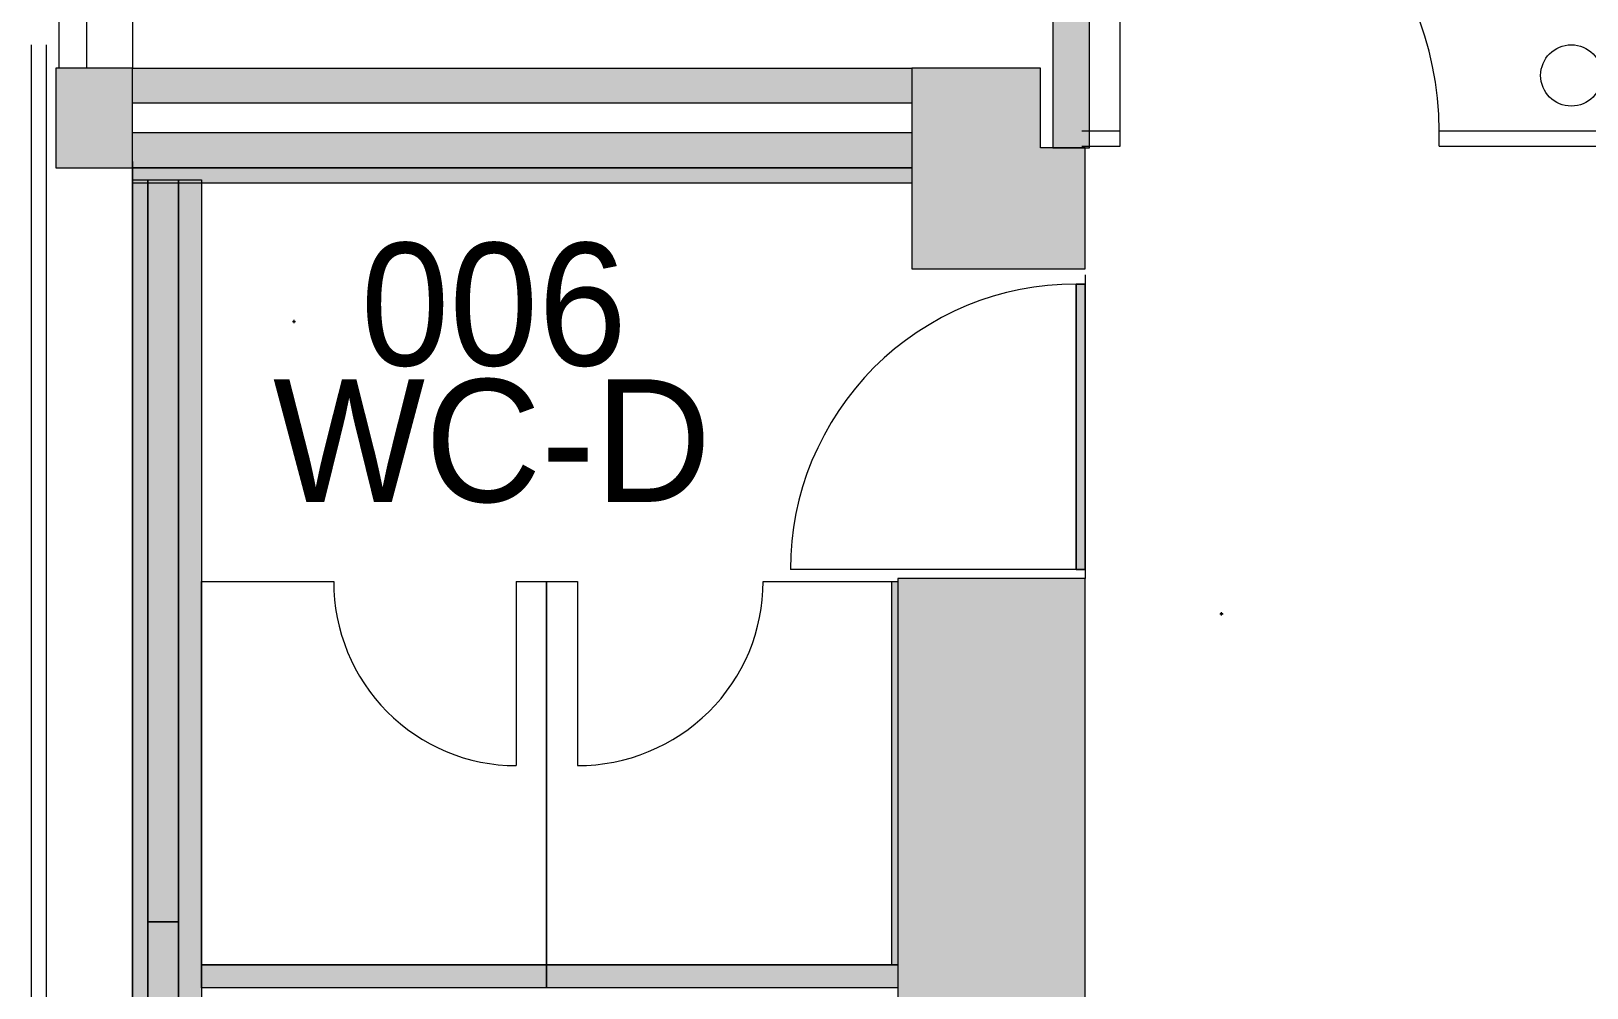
# Model space of a CAD drawing. Header units: inches. Extents: x 50200 to 250609, y 23637 to 115190.
# Drawn here: x 62149 to 67220, y 52864 to 55984 of the extents above; entities that cross this region are included whole.
import ezdxf

# ---------------------------------------------------------------- set-up
doc = ezdxf.new("R2010")
doc.units = ezdxf.units.IN
doc.header["$LTSCALE"] = 200
doc.header["$MEASUREMENT"] = 0
doc.header["$PDMODE"] = 34
doc.header["$PDSIZE"] = 5
doc.linetypes.add('Standardmuster', pattern=[0])
doc.linetypes.add('Volllinie', pattern=[0])
doc.layers.add('Grundebene', color=7, linetype='Continuous')
doc.styles.add('ARIAL', font='arial.ttf', dxfattribs={"height": 0.2})

# ---------------------------------------------------------------- blocks, each defined once
blk = doc.blocks.new('Color_Area-E4')
at = {"layer": 'Grundebene', "true_color": 0x000000, "transparency": 33554687}
blk.add_hatch(color=18, dxfattribs=at).paths.add_polyline_path([(64974.5, 54199), (64974.5, 51329), (65584.5, 51329), (65584.5, 54199)], flags=0)
at = {"layer": 'Grundebene', "color": 18, "linetype": 'Volllinie', "lineweight": 13, "true_color": 0x000000}
blk.add_lwpolyline([(64974.5, 54199), (64974.5, 51329), (65584.5, 51329), (65584.5, 54199), (64974.5, 54199)], dxfattribs=at)
blk = doc.blocks.new('Color_Area-1A3')
at = {"layer": 'Grundebene', "true_color": 0x000000, "transparency": 33554687}
blk.add_hatch(color=18, dxfattribs=at).paths.add_polyline_path([(65019.5, 55749), (62479.5, 55749), (62479.5, 55864), (65019.5, 55864)], flags=0)
at = {"layer": 'Grundebene', "color": 18, "linetype": 'Volllinie', "lineweight": 13, "true_color": 0x000000}
blk.add_lwpolyline([(65019.5, 55749), (62479.5, 55749), (62479.5, 55864), (65019.5, 55864), (65019.5, 55749)], dxfattribs=at)
blk = doc.blocks.new('Color_Area-1A5')
at = {"layer": 'Grundebene', "true_color": 0x000000, "transparency": 33554687}
blk.add_hatch(color=18, dxfattribs=at).paths.add_polyline_path([(65019.5, 55539), (62479.5, 55539), (62479.5, 55654), (65019.5, 55654)], flags=0)
at = {"layer": 'Grundebene', "color": 18, "linetype": 'Volllinie', "lineweight": 13, "true_color": 0x000000}
blk.add_lwpolyline([(65019.5, 55539), (62479.5, 55539), (62479.5, 55654), (65019.5, 55654), (65019.5, 55539)], dxfattribs=at)
blk = doc.blocks.new('Color_Area-E5B')
at = {"layer": 'Grundebene', "true_color": 0x000000, "transparency": 33554687}
blk.add_hatch(color=18, dxfattribs=at).paths.add_polyline_path([(65599.5, 56764), (65479.5, 56764), (65479.5, 55899.6), (65479.5, 55604), (65599.5, 55604)], flags=0)
at = {"layer": 'Grundebene', "color": 18, "linetype": 'Volllinie', "lineweight": 13, "true_color": 0x000000}
for p, q in [((65599.5, 56764), (65479.5, 56764)), ((65479.5, 56764), (65479.5, 55899.6)), ((65599.5, 55604), (65599.5, 56764)), ((65479.5, 55899.6), (65479.5, 55604)), ((65479.5, 55604), (65599.5, 55604))]:
    blk.add_line(p, q, dxfattribs=at)
blk = doc.blocks.new('Color_Area-E65')
at = {"layer": 'Grundebene', "true_color": 0x000000, "transparency": 33554687}
blk.add_hatch(color=18, dxfattribs=at).paths.add_polyline_path([(62479.5, 55864), (62229.5, 55864), (62229.5, 55539), (62479.5, 55539)], flags=0)
at = {"layer": 'Grundebene', "color": 18, "linetype": 'Volllinie', "lineweight": 13, "true_color": 0x000000}
for p, q in [((62479.5, 55864), (62229.5, 55864)), ((62229.5, 55864), (62229.5, 55539)), ((62479.5, 55539), (62479.5, 55864)), ((62229.5, 55539), (62479.5, 55539))]:
    blk.add_line(p, q, dxfattribs=at)
blk = doc.blocks.new('Color_Area-112D')
at = {"layer": 'Grundebene', "true_color": 0xffffff, "transparency": 33554687}
blk.add_hatch(color=7, dxfattribs=at).paths.add_polyline_path([(65555.1, 55159.6), (65555.1, 54228.4), (65584.5, 54228.4), (65584.5, 55159.6)], flags=0)
at = {"layer": 'Grundebene', "color": 18, "linetype": 'Volllinie', "lineweight": 13, "true_color": 0x000000}
blk.add_lwpolyline([(65555.1, 55159.6), (65555.1, 54228.4), (65584.5, 54228.4), (65584.5, 55159.6), (65555.1, 55159.6)], dxfattribs=at)
blk = doc.blocks.new('Color_Area-119F')
at = {"layer": 'Grundebene', "true_color": 0x000000, "transparency": 33554687}
blk.add_hatch(color=18, dxfattribs=at).paths.add_polyline_path([(65019.5, 55864), (65019.5, 55209), (65584.5, 55209), (65584.5, 55604), (65439.5, 55604), (65439.5, 55864)], flags=0)
at = {"layer": 'Grundebene', "color": 18, "linetype": 'Volllinie', "lineweight": 13, "true_color": 0x000000}
for p, q in [((65019.5, 55864), (65019.5, 55209)), ((65439.5, 55864), (65019.5, 55864)), ((65439.5, 55604), (65439.5, 55864)), ((65584.5, 55604), (65439.5, 55604)), ((65584.5, 55209), (65584.5, 55604)), ((65019.5, 55209), (65584.5, 55209))]:
    blk.add_line(p, q, dxfattribs=at)
blk = doc.blocks.new('Color_Area-13F1')
at = {"layer": 'Grundebene', "true_color": 0x000000, "transparency": 33554687}
blk.add_hatch(color=18, dxfattribs=at).paths.add_polyline_path([(62479.5, 50029), (62479.5, 55499), (62529.5, 55499), (62529.5, 50029)], flags=0)
at = {"layer": 'Grundebene', "color": 18, "linetype": 'Volllinie', "lineweight": 13, "true_color": 0x000000}
blk.add_lwpolyline([(62479.5, 50029), (62479.5, 55499), (62529.5, 55499), (62529.5, 50029), (62479.5, 50029)], dxfattribs=at)
blk = doc.blocks.new('Color_Area-13FC')
at = {"layer": 'Grundebene', "true_color": 0x000000, "transparency": 33554687}
blk.add_hatch(color=18, dxfattribs=at).paths.add_polyline_path([(62529.5, 53079), (62529.5, 55499), (62629.5, 55499), (62629.5, 53079)], flags=0)
at = {"layer": 'Grundebene', "color": 18, "linetype": 'Volllinie', "lineweight": 13, "true_color": 0x000000}
for p, q in [((62529.5, 53079), (62529.5, 55499)), ((62529.5, 55499), (62629.5, 55499)), ((62629.5, 55499), (62629.5, 53079)), ((62629.5, 53079), (62529.5, 53079))]:
    blk.add_line(p, q, dxfattribs=at)
blk = doc.blocks.new('Color_Area-1405')
at = {"layer": 'Grundebene', "true_color": 0x000000, "transparency": 33554687}
blk.add_hatch(color=18, dxfattribs=at).paths.add_polyline_path([(62629.5, 53079), (62629.5, 50029), (62529.5, 50029), (62529.5, 53079)], flags=0)
at = {"layer": 'Grundebene', "color": 18, "linetype": 'Volllinie', "lineweight": 13, "true_color": 0x000000}
for p, q in [((62529.5, 50029), (62529.5, 53079)), ((62529.5, 53079), (62629.5, 53079)), ((62629.5, 53079), (62629.5, 50029)), ((62629.5, 50029), (62529.5, 50029))]:
    blk.add_line(p, q, dxfattribs=at)
blk = doc.blocks.new('Color_Area-140F')
at = {"layer": 'Grundebene', "true_color": 0x000000, "transparency": 33554687}
blk.add_hatch(color=18, dxfattribs=at).paths.add_polyline_path([(62704.5, 52939), (64974.5, 52939), (64974.5, 52864), (62704.5, 52864)], flags=0)
at = {"layer": 'Grundebene', "color": 18, "linetype": 'Volllinie', "lineweight": 13, "true_color": 0x000000}
for p, q in [((62704.5, 52939), (64974.5, 52939)), ((62704.5, 52864), (62704.5, 52939)), ((64974.5, 52939), (64974.5, 52864)), ((64974.5, 52864), (62704.5, 52864))]:
    blk.add_line(p, q, dxfattribs=at)
blk = doc.blocks.new('Color_Area-143F')
at = {"layer": 'Grundebene', "true_color": 0x000000, "transparency": 33554687}
blk.add_hatch(color=18, dxfattribs=at).paths.add_polyline_path([(62704.5, 55499), (62704.5, 50029), (62629.5, 50029), (62629.5, 55499)], flags=0)
at = {"layer": 'Grundebene', "color": 18, "linetype": 'Volllinie', "lineweight": 13, "true_color": 0x000000}
for p, q in [((62629.5, 50029), (62629.5, 55499)), ((62629.5, 55499), (62704.5, 55499)), ((62704.5, 55499), (62704.5, 50029)), ((62704.5, 50029), (62629.5, 50029))]:
    blk.add_line(p, q, dxfattribs=at)
blk = doc.blocks.new('Color_Area-1448')
at = {"layer": 'Grundebene', "true_color": 0x000000, "transparency": 33554687}
blk.add_hatch(color=18, dxfattribs=at).paths.add_polyline_path([(64974.5, 54189), (64974.5, 52939), (64954.5, 52939), (64954.5, 54189)], flags=0)
at = {"layer": 'Grundebene', "color": 18, "linetype": 'Volllinie', "lineweight": 13, "true_color": 0x000000}
for p, q in [((64954.5, 52939), (64954.5, 54189)), ((64954.5, 54189), (64974.5, 54189)), ((64974.5, 54189), (64974.5, 52939)), ((64974.5, 52939), (64954.5, 52939))]:
    blk.add_line(p, q, dxfattribs=at)
blk = doc.blocks.new('Color_Area-1451')
at = {"layer": 'Grundebene', "true_color": 0x000000, "transparency": 33554687}
blk.add_hatch(color=18, dxfattribs=at).paths.add_polyline_path([(65019.5, 55489), (62479.5, 55489), (62479.5, 55539), (65019.5, 55539)], flags=0)
at = {"layer": 'Grundebene', "color": 18, "linetype": 'Volllinie', "lineweight": 13, "true_color": 0x000000}
for p, q in [((62479.5, 55489), (62479.5, 55539)), ((62479.5, 55539), (65019.5, 55539)), ((65019.5, 55539), (65019.5, 55489)), ((65019.5, 55489), (62479.5, 55489))]:
    blk.add_line(p, q, dxfattribs=at)
blk = doc.blocks.new('Color_Area-147E')
at = {"layer": 'Grundebene', "true_color": 0x000000, "transparency": 33554687}
blk.add_hatch(color=18, dxfattribs=at).paths.add_polyline_path([(64974.5, 52864), (63829.5, 52864), (63829.5, 52939), (64974.5, 52939)], flags=0)
at = {"layer": 'Grundebene', "color": 18, "linetype": 'Volllinie', "lineweight": 13, "true_color": 0x000000}
for p, q in [((63829.5, 52864), (63829.5, 52939)), ((63829.5, 52939), (64974.5, 52939)), ((64974.5, 52939), (64974.5, 52864)), ((64974.5, 52864), (63829.5, 52864))]:
    blk.add_line(p, q, dxfattribs=at)
blk = doc.blocks.new('Color_Area-14AD')
at = {"layer": 'Grundebene', "true_color": 0x000000, "transparency": 33554687}
blk.add_hatch(color=18, dxfattribs=at).paths.add_polyline_path([(62704.5, 52939), (63829.5, 52939), (63829.5, 52864), (62704.5, 52864)], flags=0)
at = {"layer": 'Grundebene', "color": 18, "linetype": 'Volllinie', "lineweight": 13, "true_color": 0x000000}
for p, q in [((62704.5, 52939), (63829.5, 52939)), ((62704.5, 52864), (62704.5, 52939)), ((63829.5, 52939), (63829.5, 52864)), ((63829.5, 52864), (62704.5, 52864))]:
    blk.add_line(p, q, dxfattribs=at)

msp = doc.modelspace()

# ---------------------------------------------------------------- linework, layer by layer
at = {"layer": 'Grundebene', "color": 18, "linetype": 'Volllinie', "lineweight": 13, "true_color": 0x000000}
for p, q in [((62479.5, 60119), (62479.5, 55864)), ((65479.5, 56764), (65479.5, 55604)), ((65599.5, 55604), (65599.5, 56764)), ((65698.7, 55659), (65698.7, 56699)), ((62239.5, 56289), (62239.5, 55864)), ((62329.5, 56289), (62329.5, 55864)), ((62149.5, 55939.2), (62149.5, 55559)), ((62199.5, 49629), (62199.5, 55939.2)), ((62479.5, 55864), (62229.5, 55864)), ((62229.5, 55864), (62229.5, 55539)), ((62479.5, 55539), (62479.5, 55864)), ((65019.5, 55864), (65019.5, 55209)), ((65439.5, 55864), (65019.5, 55864)), ((65439.5, 55604), (65439.5, 55864)), ((65574.5, 55659), (65698.7, 55659)), ((65698.7, 55609), (65698.7, 55659)), ((66738.7, 55659), (67374.5, 55659)), ((66738.7, 55609), (66738.7, 55659)), ((65584.5, 55604), (65439.5, 55604)), ((65479.5, 55604), (65599.5, 55604)), ((65574.5, 55609), (65698.7, 55609)), ((65584.5, 55209), (65584.5, 55604)), ((66738.7, 55609), (67374.5, 55609)), ((62149.5, 55559), (62149.5, 49889)), ((62149.5, 55559), (62149.5, 49889)), ((62229.5, 55539), (62479.5, 55539)), ((62479.5, 55559), (62479.5, 50029)), ((62479.5, 55489), (62479.5, 55539)), ((62479.5, 55539), (65019.5, 55539)), ((65019.5, 55539), (65019.5, 55489)), ((65019.5, 55489), (62479.5, 55489)), ((62529.5, 53079), (62529.5, 55499)), ((62529.5, 55499), (62629.5, 55499)), ((62629.5, 55499), (62629.5, 53079)), ((62629.5, 50029), (62629.5, 55499)), ((62629.5, 55499), (62704.5, 55499)), ((62704.5, 55499), (62704.5, 50029)), ((62629.5, 55429), (62629.5, 54079)), ((65019.5, 55209), (65584.5, 55209)), ((65584.5, 55189), (65584.5, 55159.6)), ((65555.1, 54228.4), (64624.5, 54228.4)), ((65584.5, 54228.4), (65584.5, 54199)), ((62704.5, 54189), (63135.6, 54189)), ((62704.5, 52939), (62704.5, 54189)), ((63135.6, 54189), (63136.4, 54159.5)), ((63136.4, 54159.5), (63138.5, 54130.1)), ((63730.3, 54189), (63829.5, 54189)), ((63730.3, 54189), (63730.3, 53589)), ((63829.5, 52939), (63829.5, 54189)), ((63829.5, 54189), (63930.3, 54189)), ((63829.5, 54189), (63829.5, 52939)), ((63930.3, 54189), (63930.3, 53589)), ((64532.7, 54130.1), (64534.9, 54159.5)), ((64534.9, 54159.5), (64535.6, 54189)), ((64535.6, 54189), (64974.5, 54189)), ((64954.5, 52939), (64954.5, 54189)), ((64954.5, 54189), (64974.5, 54189)), ((64974.5, 54199), (64974.5, 51329)), ((65584.5, 54199), (64974.5, 54199)), ((64974.5, 54189), (64974.5, 52939)), ((64974.5, 54189), (64974.5, 52939)), ((65584.5, 51329), (65584.5, 54199)), ((63138.5, 54130.1), (63142.1, 54100.9)), ((64529.1, 54100.9), (64532.7, 54130.1)), ((62479.5, 54009), (62479.5, 54059)), ((63142.1, 54100.9), (63147.1, 54071.9)), ((63147.1, 54071.9), (63153.5, 54043.2)), ((64517.5, 54043.2), (64524, 54071.9)), ((64524, 54071.9), (64529.1, 54100.9)), ((63153.5, 54043.2), (63161.2, 54014.8)), ((63161.2, 54014.8), (63170.4, 53986.8)), ((64500.3, 53986.8), (64509.6, 54014.8)), ((64509.6, 54014.8), (64517.5, 54043.2)), ((63170.4, 53986.8), (63180.9, 53959.3)), ((63180.9, 53959.3), (63192.7, 53932.4)), ((64477.5, 53932.4), (64489.6, 53959.3)), ((64489.6, 53959.3), (64500.3, 53986.8)), ((63192.7, 53932.4), (63205.9, 53906.1)), ((63205.9, 53906.1), (63220.2, 53880.5)), ((64449.5, 53880.5), (64464.2, 53906.1)), ((64464.2, 53906.1), (64477.5, 53932.4)), ((63220.2, 53880.5), (63235.9, 53855.6)), ((63235.9, 53855.6), (63252.7, 53831.5)), ((64416.5, 53831.5), (64433.6, 53855.6)), ((64433.6, 53855.6), (64449.5, 53880.5)), ((63252.7, 53831.5), (63270.6, 53808.3)), ((63270.6, 53808.3), (63289.7, 53786)), ((64378.8, 53786), (64398.2, 53808.3)), ((64398.2, 53808.3), (64416.5, 53831.5)), ((63289.7, 53786), (63309.8, 53764.7)), ((63309.8, 53764.7), (63331, 53744.4)), ((64336.8, 53744.4), (64358.3, 53764.7)), ((64358.3, 53764.7), (64378.8, 53786)), ((63331, 53744.4), (63353.1, 53725.2)), ((63353.1, 53725.2), (63376.1, 53707)), ((63376.1, 53707), (63399.9, 53690.1)), ((64266.6, 53690.1), (64290.9, 53707)), ((64290.9, 53707), (64314.3, 53725.1)), ((64314.3, 53725.1), (64336.8, 53744.4)), ((63399.9, 53690.1), (63424.6, 53674.3)), ((63424.6, 53674.3), (63450, 53659.8)), ((63450, 53659.8), (63476.1, 53646.6)), ((64189.1, 53646.6), (64215.7, 53659.8)), ((64215.7, 53659.8), (64241.5, 53674.3)), ((64241.5, 53674.3), (64266.6, 53690.1)), ((63476.1, 53646.6), (63502.8, 53634.6)), ((63502.8, 53634.6), (63530, 53624)), ((63530, 53624), (63557.7, 53614.8)), ((63557.7, 53614.8), (63585.8, 53606.9)), ((63585.8, 53606.9), (63614.3, 53600.5)), ((63614.3, 53600.5), (63643.1, 53595.5)), ((64019.2, 53595.5), (64048.4, 53600.5)), ((64048.4, 53600.5), (64077.4, 53606.9)), ((64077.4, 53606.9), (64106.1, 53614.8)), ((64106.1, 53614.8), (64134.3, 53624)), ((64134.3, 53624), (64162, 53634.6)), ((64162, 53634.6), (64189.1, 53646.6)), ((63643.1, 53595.5), (63672.1, 53591.8)), ((63672.1, 53591.8), (63701.2, 53589.7)), ((63701.2, 53589.7), (63730.3, 53589)), ((63930.3, 53589), (63960, 53589.7)), ((63960, 53589.7), (63989.7, 53591.8)), ((63989.7, 53591.8), (64019.2, 53595.5)), ((62629.5, 53079), (62529.5, 53079)), ((62529.5, 50029), (62529.5, 53079)), ((62529.5, 53079), (62629.5, 53079)), ((62629.5, 53079), (62629.5, 50029)), ((62704.5, 52939), (64974.5, 52939)), ((62704.5, 52864), (62704.5, 52939)), ((62704.5, 52939), (63829.5, 52939)), ((62704.5, 52864), (62704.5, 52939)), ((63829.5, 52939), (62704.5, 52939)), ((63829.5, 52864), (63829.5, 52939)), ((63829.5, 52939), (64974.5, 52939)), ((64974.5, 52939), (63829.5, 52939)), ((63829.5, 52939), (63829.5, 52864)), ((64974.5, 52939), (64954.5, 52939)), ((64974.5, 52939), (64974.5, 52864)), ((64974.5, 52939), (64974.5, 52864)), ((64974.5, 52864), (62704.5, 52864)), ((63829.5, 52864), (62704.5, 52864)), ((64974.5, 52864), (63829.5, 52864))]:
    msp.add_line(p, q, dxfattribs=at)
for points in [[(65555.1, 55159.6), (65508.6, 55158.5), (65462.7, 55155.2), (65417.5, 55149.7), (65372.8, 55142), (65328.6, 55132.1), (65285.1, 55120.1), (65242.2, 55105.8), (65199.8, 55089.4), (65158.1, 55070.7), (65116.9, 55049.9), (65076.4, 55026.9), (65037.2, 55002.2), (64999.7, 54975.8), (64963.7, 54947.9), (64929.4, 54918.4), (64896.6, 54887.2), (64865.5, 54854.5), (64836, 54820.1), (64808.1, 54784.1), (64781.7, 54746.6), (64757, 54707.4), (64734, 54666.8), (64713.2, 54625.6), (64694.6, 54583.8), (64678.2, 54541.4), (64663.9, 54498.5), (64651.9, 54454.9), (64642, 54410.8), (64634.3, 54366.1), (64628.9, 54320.8), (64625.6, 54274.9), (64624.5, 54228.4)], [(65555.1, 55159.6), (65584.5, 55159.6), (65584.5, 54228.4), (65555.1, 54228.4), (65555.1, 55159.6)]]:
    msp.add_lwpolyline(points, dxfattribs=at)
msp.add_circle((67169.5, 55839.7), 100, dxfattribs=at)
msp.add_arc((65698.7, 55659), 1040, 360, 90, dxfattribs=at)
at = {"layer": 'Grundebene', "color": 18, "linetype": 'Standardmuster', "lineweight": 13, "true_color": 0x000000}
for p in [(63006.7, 55037.3), (66029.3, 54083.9)]:
    msp.add_point(p, dxfattribs=at)

# ---------------------------------------------------------------- block references
at = {"layer": 'Grundebene'}
for name in ['Color_Area-E5B', 'Color_Area-E65', 'Color_Area-1A3', 'Color_Area-119F', 'Color_Area-1A5', 'Color_Area-1451', 'Color_Area-13F1', 'Color_Area-13FC', 'Color_Area-143F', 'Color_Area-112D', 'Color_Area-1448', 'Color_Area-E4', 'Color_Area-1405', 'Color_Area-140F', 'Color_Area-14AD', 'Color_Area-147E']:
    msp.add_blockref(name, (0, 0), dxfattribs=at)

# ---------------------------------------------------------------- texts
at = {"layer": 'Grundebene', "color": 18, "lineweight": 18, "true_color": 0x000000, "style": 'ARIAL'}
for s, width, p in [('006', 0.93064, (63223.8, 54893.7)), ('WC-D', 0.939297, (62937.9, 54449))]:
    msp.add_text(s, height=400, dxfattribs=dict(at, width=width)).set_placement(p)

doc.saveas('drawing.dxf')
